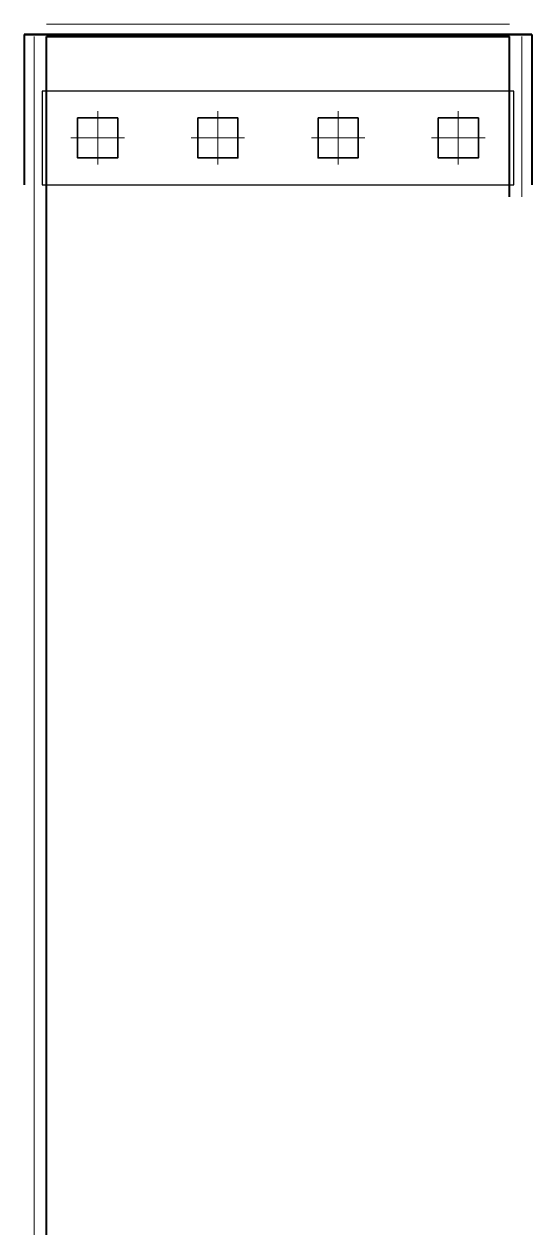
# Model space of a CAD drawing. Header units: feet. Extents: x -103 to -84, y -249 to 22.
# Drawn here: x -103.13 to -84.13, y -248.5 to -203.17 of the extents above.
import ezdxf

# ---------------------------------------------------------------- set-up
doc = ezdxf.new("R2010")
doc.units = ezdxf.units.FT
doc.header["$MEASUREMENT"] = 0
doc.linetypes.add('CENTER', pattern=[5.08, 3.175, -0.635, 0.635, -0.635])
for name, color, linetype, lineweight, true_color in [('CAP', 7, 'Continuous', 25, 0x83919c), ('CENTER', 7, 'CENTER', 13, 0x8498a3), ('FRONT_LIMIT', 7, 'Continuous', 50, 0xb63231), ('FRONT_PILE_LIMIT', 7, 'Continuous', 18, 0xca746b), ('MSE_BACK_FACE', 7, 'Continuous', 40, 0x202e38), ('MSE_FRONT_FACE', 7, 'Continuous', 18, 0x728088), ('PILE', 7, 'Continuous', 35, 0x216679), ('SIDE_LIMIT', 7, 'Continuous', 40, 0xab6321)]:
    doc.layers.add(name, color=color, linetype=linetype, lineweight=lineweight, true_color=true_color)

msp = doc.modelspace()

# ---------------------------------------------------------------- linework, layer by layer
at = {"layer": 'CAP'}
msp.add_lwpolyline([(-102.468, -205.678), (-102.468, -209.178), (-84.801, -209.178), (-84.801, -205.678)], close=True, dxfattribs=at)
at = {"layer": 'CENTER'}
for p, q in [((-100.385, -208.428), (-100.385, -206.428)), ((-95.885, -208.428), (-95.885, -206.428)), ((-91.385, -208.428), (-91.385, -206.428)), ((-86.885, -208.428), (-86.885, -206.428)), ((-101.385, -207.428), (-99.385, -207.428)), ((-96.885, -207.428), (-94.885, -207.428)), ((-92.385, -207.428), (-90.385, -207.428)), ((-87.885, -207.428), (-85.885, -207.428))]:
    msp.add_line(p, q, dxfattribs=at)
at = {"layer": 'FRONT_LIMIT'}
msp.add_lwpolyline([(-103.135, -203.553), (-84.135, -203.553)], dxfattribs=at)
at = {"layer": 'FRONT_PILE_LIMIT'}
for points in [[(-101.135, -203.553), (-99.635, -203.553)], [(-96.635, -203.553), (-95.135, -203.553)], [(-92.135, -203.553), (-90.635, -203.553)], [(-87.635, -203.553), (-86.135, -203.553)]]:
    msp.add_lwpolyline(points, dxfattribs=at)
at = {"layer": 'MSE_BACK_FACE'}
for points in [[(-102.303, -203.627), (-84.97, -203.627)], [(-102.303, -248.501), (-102.303, -203.627)], [(-84.97, -209.627), (-84.97, -203.627)]]:
    msp.add_lwpolyline(points, dxfattribs=at)
at = {"layer": 'MSE_FRONT_FACE'}
for points in [[(-102.303, -203.168), (-84.97, -203.168)], [(-102.762, -248.501), (-102.762, -203.627)], [(-84.512, -209.627), (-84.512, -203.627)]]:
    msp.add_lwpolyline(points, dxfattribs=at)
at = {"layer": 'PILE'}
for points in [[(-101.135, -206.678), (-101.134, -208.178), (-99.634, -208.178), (-99.635, -206.678)], [(-96.635, -206.678), (-96.634, -208.178), (-95.134, -208.178), (-95.135, -206.678)], [(-92.135, -206.678), (-92.134, -208.178), (-90.634, -208.178), (-90.635, -206.678)], [(-87.635, -206.678), (-87.634, -208.178), (-86.134, -208.178), (-86.135, -206.678)]]:
    msp.add_lwpolyline(points, close=True, dxfattribs=at)
at = {"layer": 'SIDE_LIMIT'}
for points in [[(-103.135, -203.553), (-103.135, -209.178)], [(-84.135, -203.553), (-84.135, -209.178)]]:
    msp.add_lwpolyline(points, dxfattribs=at)

doc.saveas('drawing.dxf')
